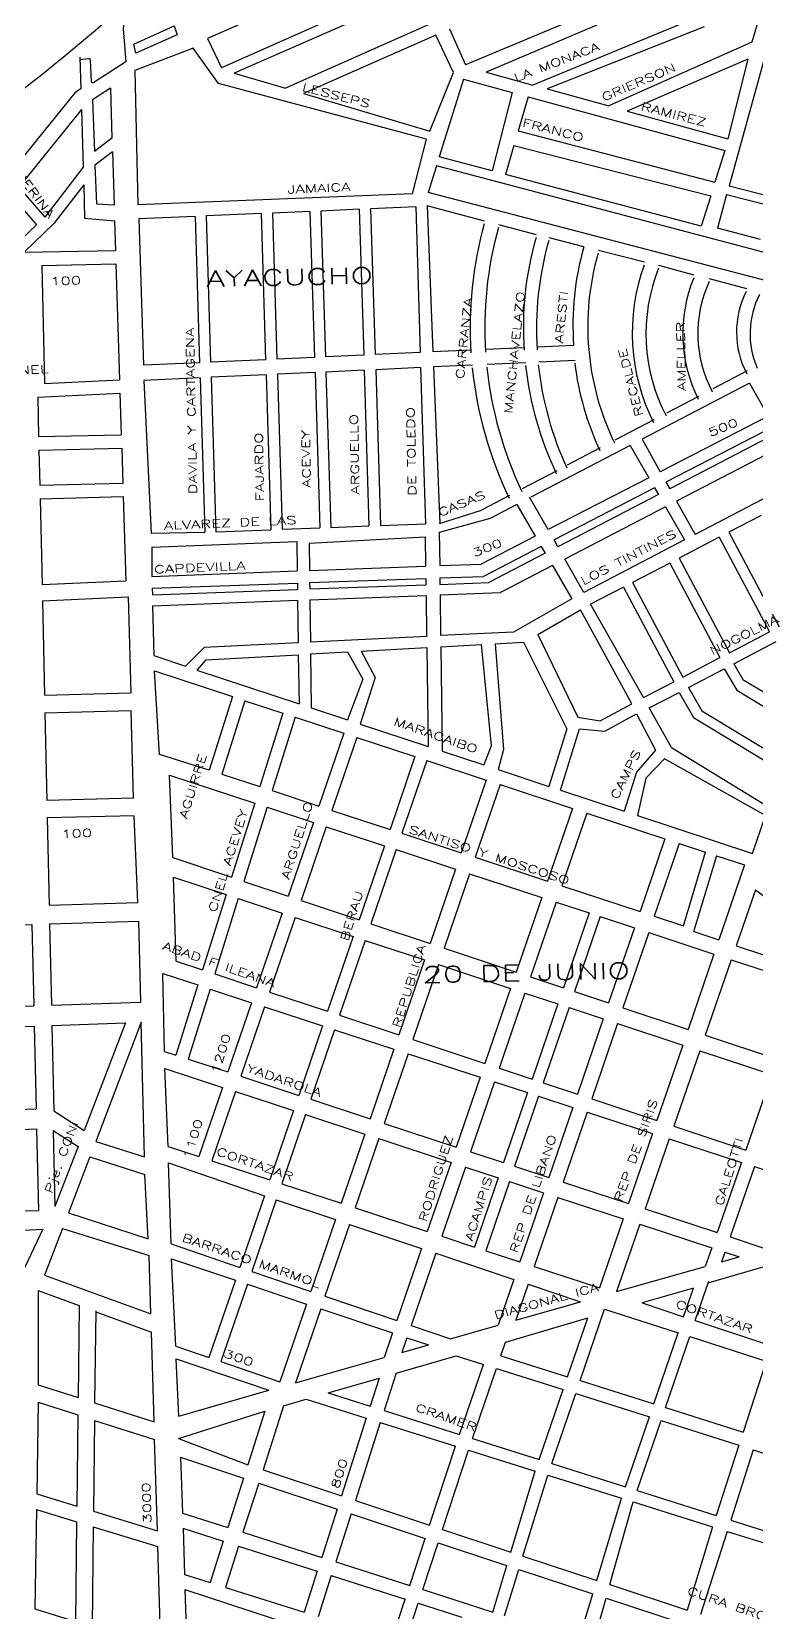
# Model space of a CAD drawing. Header units: millimetres. Extents: x 4375152 to 4409667, y 6523746 to 6549185.
# Drawn here: x 4387989 to 4388895, y 6527163 to 6529138 of the extents above; entities that cross this region are included whole.
import ezdxf

# ---------------------------------------------------------------- set-up
doc = ezdxf.new("R2010")
doc.units = ezdxf.units.MM
for name, color, linetype in [('FERROCARRIL', 252, 'VÍAS'), ('LINEA CALLE', 252, 'Continuous'), ('NOMBRE BARRIO', 8, 'Continuous'), ('NOMBRE CALLE', 252, 'Continuous')]:
    doc.layers.add(name, color=color, linetype=linetype)
doc.styles.add('ROMANS', font='romans')
doc.styles.add('S1', font='ROMANS')
doc.linetypes.add('VÍAS', pattern='A,3.81,[130,ltypeshp.shx,S=6.35,R=0,X=0,Y=0],3.81', length=7.62)

msp = doc.modelspace()

# ---------------------------------------------------------------- linework, layer by layer
at = {"layer": 'FERROCARRIL', "ltscale": 0.3, "transparency": 33554687, "flags": 128}
msp.add_lwpolyline([(4388501.9, 6529591.6), (4388224.9, 6529282.2, -0.036265), (4387903.6, 6529008.5, -0.182925), (4387665.1, 6528941.9, 0.138344), (4387501.1, 6528915.8, 0.138344)], format="xyb", dxfattribs=at)
at = {"layer": 'LINEA CALLE', "transparency": 33554687}
for p, q in [((4388924.8, 6529243.7), (4388889.8, 6529124.9)), ((4388447.3, 6529234.3), (4388209.2, 6529129.4)), ((4388464.2, 6529198.1), (4388226.6, 6529092.8)), ((4388782.7, 6529201.5), (4388531.8, 6529096.4)), ((4388470, 6529185.7), (4388242.6, 6529086)), ((4388789.3, 6529186), (4388557.4, 6529087.2)), ((4388117, 6529122.3), (4388167.4, 6529145.1)), ((4388167.4, 6529145.1), (4388171.3, 6529133.8)), ((4388487.9, 6529147.6), (4388306.7, 6529067.1)), ((4388511.8, 6529141.4), (4388531.8, 6529096.4)), ((4388804.8, 6529148.8), (4388616, 6529071.1)), ((4388830.2, 6529143.7), (4388633.6, 6529066.3)), ((4388119.5, 6529111), (4388117, 6529122.3)), ((4388191.4, 6529117.2), (4388118.3, 6529089.5)), ((4388171.3, 6529133.8), (4388119.5, 6529111)), ((4388223, 6529073.1), (4388191.4, 6529117.2)), ((4388209.2, 6529129.4), (4388226.6, 6529092.8)), ((4388494.4, 6529133.7), (4388329.1, 6529060.4)), ((4388516.5, 6529086.7), (4388494.4, 6529133.7)), ((4388889.8, 6529124.9), (4388710.9, 6529045)), ((4388908.7, 6529117.3), (4388861.1, 6528945.1)), ((4388049.7, 6529106.1), (4388050.9, 6529066.6)), ((4388884.4, 6529103.4), (4388733.8, 6529038.7)), ((4388884.4, 6529103.4), (4388859.7, 6529004.1)), ((4388118.3, 6529089.5), (4388121.9, 6528921.3)), ((4388242.6, 6529086), (4388306.7, 6529067.1)), ((4388487.2, 6529013.7), (4388516.5, 6529086.7)), ((4388529.2, 6529078.6), (4388498.7, 6528981.3)), ((4388529.2, 6529078.6), (4388590, 6529062)), ((4388557.4, 6529087.2), (4388616, 6529071.1)), ((4388043.8, 6529062), (4387956, 6528953)), ((4388050.9, 6529066.6), (4388043.8, 6529062)), ((4388087.7, 6529067.4), (4388065.4, 6529052.8)), ((4388087.7, 6529067.4), (4388089.7, 6529004.9)), ((4388482.9, 6529003.7), (4388223, 6529073.1)), ((4388329.1, 6529060.4), (4388487.2, 6529013.7)), ((4388590, 6529062), (4388565, 6528963.8)), ((4388633.6, 6529066.3), (4388710.9, 6529045)), ((4388051.6, 6529040.7), (4387973.4, 6528943.6)), ((4388051.6, 6529040.7), (4388053.8, 6528968.5)), ((4388065.4, 6529052.8), (4388067.8, 6528988.3)), ((4388610.1, 6529056.5), (4388597.6, 6529013.8)), ((4388610.1, 6529056.5), (4388856, 6528989.2)), ((4388733.8, 6529038.7), (4388859.7, 6529004.1)), ((4388089.7, 6529004.9), (4388067.8, 6528988.3)), ((4388465.3, 6528935.1), (4388482.9, 6529003.7)), ((4388597.6, 6529013.8), (4388843.5, 6528949.7)), ((4388090.2, 6528987.7), (4388068.4, 6528971.2)), ((4388090.2, 6528987.7), (4388092.3, 6528921.6)), ((4388565, 6528963.8), (4388498.7, 6528981.3)), ((4388592.2, 6528995.5), (4388581.6, 6528959.4)), ((4388592.2, 6528995.5), (4388838.2, 6528932.9)), ((4388856, 6528989.2), (4388843.5, 6528949.7)), ((4388053.8, 6528968.5), (4388005.8, 6528906.2)), ((4388068.4, 6528971.2), (4388070.2, 6528922.9)), ((4388495.3, 6528970.1), (4388484.9, 6528936.9)), ((4389458.2, 6528716), (4388495.3, 6528970.1)), ((4388826.1, 6528895), (4388581.6, 6528959.4)), ((4387973.4, 6528943.6), (4388005.8, 6528906.2)), ((4388054.4, 6528946.3), (4388017.2, 6528898)), ((4388054.4, 6528946.3), (4388055.6, 6528904.9)), ((4388861.1, 6528945.1), (4388915, 6528931.3)), ((4387962.9, 6528934.3), (4387995.5, 6528896.6)), ((4388070.2, 6528922.9), (4388092.3, 6528921.6)), ((4388465.3, 6528935.1), (4388121.9, 6528921.3)), ((4388469.7, 6528918.9), (4388413.1, 6528916.3)), ((4388469.7, 6528918.9), (4388474.9, 6528737)), ((4388483.8, 6528920.1), (4388490.9, 6528737.7)), ((4388555.6, 6528901.2), (4388483.8, 6528920.1)), ((4389182.6, 6528755.1), (4388484.9, 6528936.9)), ((4388838.2, 6528932.9), (4388826.1, 6528895)), ((4388858.1, 6528934.2), (4388846.5, 6528892.5)), ((4388858.1, 6528934.2), (4388912, 6528920.5)), ((4388055.6, 6528904.9), (4388092.9, 6528901.7)), ((4388092.9, 6528901.7), (4388094.1, 6528864.6)), ((4388193.7, 6528907), (4388123.5, 6528904.2)), ((4388123.5, 6528904.2), (4388129.2, 6528721.2)), ((4388193.7, 6528907), (4388199.3, 6528724.2)), ((4388276.2, 6528910.6), (4388207.4, 6528907.6)), ((4388207.4, 6528907.6), (4388213, 6528724.8)), ((4388276.2, 6528910.6), (4388281.7, 6528728)), ((4388337.2, 6528913.3), (4388290.3, 6528911.2)), ((4388290.3, 6528911.2), (4388296, 6528728.7)), ((4388337.2, 6528913.3), (4388343, 6528730.9)), ((4388398.7, 6528915.9), (4388350.8, 6528913.7)), ((4388350.8, 6528913.7), (4388356.6, 6528731.5)), ((4388398.7, 6528915.9), (4388404.4, 6528733.7)), ((4388413.1, 6528916.3), (4388418.8, 6528734.4)), ((4387995.5, 6528896.6), (4387959.3, 6528861.9)), ((4388017.2, 6528898), (4387980, 6528862.3)), ((4388620.5, 6528884.2), (4388573.5, 6528896.7)), ((4388679.6, 6528868.9), (4388636.2, 6528880.2)), ((4388900.4, 6528878.3), (4388846.5, 6528892.5)), ((4387980, 6528862.3), (4388094.1, 6528864.6)), ((4388755.4, 6528849.7), (4388697.9, 6528864.4)), ((4388002.2, 6528845.9), (4388094.6, 6528847.8)), ((4388002.2, 6528845.9), (4388005.3, 6528698.4)), ((4388094.6, 6528847.8), (4388099.2, 6528702.8)), ((4388817.5, 6528833.6), (4388773.5, 6528845.5)), ((4388883.2, 6528816.6), (4388836.8, 6528828.9)), ((4388605.4, 6528743), (4388557.2, 6528740.8)), ((4388666.8, 6528745.8), (4388621.6, 6528743.7)), ((4388199.3, 6528724.2), (4388129.2, 6528721.2)), ((4388281.7, 6528728), (4388213, 6528724.8)), ((4388343, 6528730.9), (4388296, 6528728.7)), ((4388404.4, 6528733.7), (4388356.6, 6528731.5)), ((4388474.9, 6528737), (4388418.8, 6528734.4)), ((4388539, 6528739.9), (4388490.9, 6528737.7)), ((4388540.6, 6528721.1), (4388491.6, 6528718.9)), ((4388607.1, 6528724.2), (4388558.8, 6528722)), ((4388668.7, 6528727), (4388623.2, 6528724.9)), ((4388005.3, 6528698.4), (4388099.2, 6528702.8)), ((4388199.9, 6528705.4), (4388129.6, 6528701.8)), ((4388129.6, 6528701.8), (4388138.9, 6528511.4)), ((4388199.9, 6528705.4), (4388206, 6528512.6)), ((4388282.3, 6528709.2), (4388213.6, 6528706)), ((4388213.6, 6528706), (4388219.6, 6528513.1)), ((4388282.3, 6528709.2), (4388288.3, 6528515.6)), ((4388343.6, 6528712), (4388296.6, 6528709.8)), ((4388296.6, 6528709.8), (4388302.6, 6528516.1)), ((4388343.6, 6528712), (4388349.7, 6528517.9)), ((4388405, 6528714.9), (4388357.2, 6528712.6)), ((4388357.2, 6528712.6), (4388363.3, 6528518.4)), ((4388405, 6528714.9), (4388411, 6528520.2)), ((4388475.5, 6528718.1), (4388419.4, 6528715.5)), ((4388419.4, 6528715.5), (4388425.5, 6528520.7)), ((4388475.5, 6528718.1), (4388481.6, 6528522.8)), ((4388491.6, 6528718.9), (4388499.4, 6528523.4)), ((4388883.6, 6528713.9), (4388840.7, 6528691.4)), ((4387997, 6528681.1), (4388099.7, 6528686)), ((4388099.7, 6528686), (4388101.4, 6528634.3)), ((4388886.8, 6528698.6), (4388752.5, 6528628.7)), ((4388823, 6528682.1), (4388783, 6528661.1)), ((4388886.8, 6528698.6), (4388910.1, 6528657.3)), ((4387997, 6528681.1), (4387998.1, 6528631.9)), ((4388767.1, 6528652.8), (4388718.5, 6528627.3)), ((4388910.1, 6528657.3), (4388775.2, 6528587.9)), ((4388917.2, 6528644.7), (4388782.3, 6528575.1)), ((4387998.1, 6528631.9), (4388101.4, 6528634.3)), ((4388752.5, 6528628.7), (4388775.2, 6528587.9)), ((4388921.7, 6528636.7), (4388786.9, 6528566.8)), ((4387998.5, 6528615.1), (4388101.9, 6528617.5)), ((4387998.5, 6528615.1), (4387999.5, 6528571.1)), ((4388101.9, 6528617.5), (4388103.3, 6528573.7)), ((4388737.4, 6528620.9), (4388613.5, 6528556.4)), ((4388700.1, 6528617.7), (4388658.8, 6528596.1)), ((4388737.4, 6528620.9), (4388760.7, 6528580.5)), ((4388930.4, 6528621.4), (4388795.5, 6528551.3)), ((4388645.7, 6528589.2), (4388602.7, 6528566.6)), ((4387999.5, 6528571.1), (4388103.3, 6528573.7)), ((4388760.7, 6528580.5), (4388635, 6528515.8)), ((4388768, 6528567.7), (4388642.3, 6528502.8)), ((4388768, 6528567.7), (4388772.8, 6528559.4)), ((4388782.3, 6528575.1), (4388786.9, 6528566.8)), ((4388953.7, 6528580), (4388818.6, 6528509.6)), ((4387999.8, 6528554.3), (4388103.8, 6528556.9)), ((4387999.8, 6528554.3), (4388002.3, 6528446.9)), ((4388103.8, 6528556.9), (4388107.1, 6528451.7)), ((4388586.7, 6528558.3), (4388551.8, 6528540)), ((4388595.7, 6528547), (4388562.4, 6528529.7)), ((4388595.7, 6528547), (4388618.8, 6528507.5)), ((4388635, 6528515.8), (4388611.8, 6528556.4)), ((4388772.8, 6528559.4), (4388647.2, 6528494.3)), ((4388781.6, 6528544.1), (4388656, 6528478.8)), ((4388781.6, 6528544.1), (4388805.4, 6528502.8)), ((4388795.5, 6528551.3), (4388818.6, 6528509.6)), ((4388562.4, 6528529.7), (4388498.8, 6528512.1)), ((4388499.3, 6528523.4), (4388551.8, 6528540)), ((4388901.4, 6528533.5), (4388861, 6528512.5)), ((4388138.9, 6528511.4), (4388206, 6528512.6)), ((4388219.6, 6528513.1), (4388288.3, 6528515.6)), ((4388302.6, 6528516.1), (4388349.7, 6528517.9)), ((4388336.2, 6528498.9), (4388481.3, 6528506.6)), ((4388363.3, 6528518.4), (4388411, 6528520.2)), ((4388425.5, 6528520.7), (4388481.6, 6528522.8)), ((4388481.3, 6528506.6), (4388481.8, 6528470.1)), ((4388498.8, 6528512.1), (4388499.4, 6528470.8)), ((4388618.8, 6528507.5), (4388551.2, 6528472.7)), ((4388848.7, 6528506.1), (4388798.7, 6528480)), ((4388848.7, 6528506.1), (4388911.6, 6528387.9)), ((4388861, 6528512.5), (4388923.9, 6528394.3)), ((4388139.7, 6528493.9), (4388320.8, 6528500.7)), ((4388139.7, 6528493.9), (4388139.7, 6528457.1)), ((4388288.8, 6528499.5), (4388288.8, 6528499.2)), ((4388303.1, 6528500), (4388303.2, 6528499.7)), ((4388320.8, 6528500.7), (4388321.3, 6528464.1)), ((4388336.2, 6528498.9), (4388336.6, 6528464.7)), ((4388626.3, 6528494.6), (4388554.1, 6528457.3)), ((4388631.3, 6528486.1), (4388560.9, 6528449.6)), ((4388626.3, 6528494.6), (4388631.3, 6528486.1)), ((4388647.2, 6528494.3), (4388642.3, 6528502.8)), ((4388805.4, 6528502.8), (4388679.6, 6528437.3)), ((4388139.7, 6528457.1), (4388321.3, 6528464.1)), ((4388336.6, 6528464.7), (4388481.8, 6528470.1)), ((4388499.4, 6528470.8), (4388551.2, 6528472.7)), ((4388640.3, 6528470.7), (4388575.4, 6528436.9)), ((4388640.3, 6528470.7), (4388664.7, 6528429)), ((4388679.6, 6528437.3), (4388656, 6528478.8)), ((4388786.9, 6528473.9), (4388740.4, 6528449.7)), ((4388786.9, 6528473.9), (4388849.8, 6528355.7)), ((4388798.7, 6528480), (4388861.7, 6528361.9)), ((4388002.3, 6528446.9), (4388107.1, 6528451.7)), ((4388140.1, 6528442.7), (4388321.5, 6528448.9)), ((4388321.5, 6528448.9), (4388321.6, 6528440.9)), ((4388336.8, 6528449.5), (4388482, 6528454.7)), ((4388336.8, 6528449.5), (4388336.9, 6528441.5)), ((4388336.9, 6528441.5), (4388482.1, 6528446.7)), ((4388482, 6528454.7), (4388482.1, 6528446.7)), ((4388499.6, 6528455.3), (4388554.1, 6528457.3)), ((4388499.6, 6528455.3), (4388499.7, 6528447.3)), ((4388499.7, 6528447.3), (4388560.9, 6528449.6)), ((4388740.4, 6528449.7), (4388803.4, 6528331.5)), ((4388002.7, 6528426.7), (4388109.9, 6528431.6)), ((4388002.7, 6528426.7), (4388005.3, 6528308.8)), ((4388109.9, 6528431.6), (4388113.4, 6528311.6)), ((4388140.1, 6528442.7), (4388140.5, 6528434.2)), ((4388140.5, 6528434.2), (4388321.6, 6528440.9)), ((4388140.5, 6528420.6), (4388321.8, 6528427.6)), ((4388321.8, 6528427.6), (4388322.5, 6528374.3)), ((4388337.1, 6528428.1), (4388482.3, 6528433.5)), ((4388337.1, 6528428.1), (4388337.8, 6528375)), ((4388482.3, 6528433.5), (4388483, 6528382.3)), ((4388499.9, 6528434.1), (4388575.4, 6528436.9)), ((4388499.9, 6528434.1), (4388500.6, 6528383.2)), ((4388664.7, 6528429), (4388591.8, 6528387.7)), ((4388729.1, 6528443.8), (4388688.1, 6528422.5)), ((4388729.1, 6528443.8), (4388792.1, 6528325.6)), ((4388140.5, 6528420.6), (4388142, 6528358.2)), ((4388622.2, 6528384.8), (4388675.4, 6528415.5)), ((4388739.7, 6528297.9), (4388675.4, 6528415.5)), ((4388754, 6528305.8), (4388688.1, 6528422.5)), ((4388591.8, 6528387.7), (4388500.6, 6528383.2)), ((4388861.7, 6528361.9), (4388911.6, 6528387.9)), ((4388205.1, 6528368.4), (4388181.5, 6528344.9)), ((4388322.5, 6528374.3), (4388205.1, 6528368.4)), ((4388483, 6528382.3), (4388337.8, 6528375)), ((4388401.4, 6528363.8), (4388483.2, 6528368.3)), ((4388483.2, 6528368.3), (4388484.8, 6528244.7)), ((4388500.8, 6528369.3), (4388551.1, 6528372.1)), ((4388500.8, 6528369.3), (4388502.5, 6528238.9)), ((4388551.1, 6528372.1), (4388563.7, 6528245.7)), ((4388568.6, 6528373.1), (4388604.3, 6528375.1)), ((4388568.6, 6528373.1), (4388579.2, 6528240.9)), ((4388604.3, 6528375.1), (4388658.5, 6528266.9)), ((4388622.2, 6528384.8), (4388672.1, 6528281.4)), ((4388867, 6528348.1), (4388920.1, 6528375.8)), ((4388142, 6528358.2), (4388181.5, 6528344.9)), ((4388207.1, 6528353), (4388195.7, 6528340.2)), ((4388207.1, 6528353), (4388322.7, 6528359.4)), ((4388322.7, 6528359.4), (4388323.6, 6528298)), ((4388338, 6528360.3), (4388384.1, 6528362.8)), ((4388338, 6528360.3), (4388338.9, 6528292.9)), ((4388384.1, 6528362.8), (4388403.2, 6528328.8)), ((4388401.4, 6528363.8), (4388418.7, 6528330.7)), ((4388803.4, 6528331.5), (4388849.8, 6528355.7)), ((4388867, 6528348.1), (4388878.3, 6528328.6)), ((4388149, 6528234.8), (4388142.8, 6528339.2)), ((4388142.8, 6528339.2), (4388240.2, 6528307)), ((4388195.7, 6528340.2), (4388323.6, 6528298)), ((4388403.2, 6528328.8), (4388384.1, 6528278)), ((4388418.7, 6528330.7), (4388400.1, 6528272.7)), ((4388810.4, 6528318.5), (4388855.2, 6528341.9)), ((4388855.2, 6528341.9), (4388870.7, 6528315.1)), ((4388878.3, 6528328.6), (4388950.3, 6528285.2)), ((4388005.3, 6528308.8), (4388113.4, 6528311.6)), ((4388240.2, 6528307), (4388211.4, 6528215.3)), ((4388754, 6528305.8), (4388792.1, 6528325.6)), ((4388761.4, 6528292.8), (4388798.6, 6528312.3)), ((4388798.6, 6528312.3), (4388816.8, 6528280.8)), ((4388810.4, 6528318.5), (4388827.3, 6528289.1)), ((4388870.7, 6528315.1), (4388945.1, 6528270.2)), ((4388005.8, 6528286.8), (4388113.6, 6528289.8)), ((4388005.8, 6528286.8), (4388008.3, 6528177.4)), ((4388116.7, 6528180.1), (4388113.6, 6528289.8)), ((4388256, 6528301.8), (4388227.2, 6528210.1)), ((4388256, 6528301.8), (4388303.4, 6528286.2)), ((4388338.9, 6528292.9), (4388384.1, 6528278)), ((4388700, 6528276.7), (4388739.7, 6528297.9)), ((4388789.3, 6528243.4), (4388761.4, 6528292.8)), ((4388827.3, 6528289.1), (4388932.6, 6528225.6)), ((4388303.4, 6528286.2), (4388274.7, 6528194.5)), ((4388318.9, 6528281.4), (4388290.1, 6528189.5)), ((4388318.8, 6528281.2), (4388379.6, 6528261.2)), ((4388400.1, 6528272.7), (4388484.8, 6528244.7)), ((4388658.5, 6528266.9), (4388635.8, 6528194.9)), ((4388650.6, 6528190), (4388674, 6528266.8)), ((4388672.1, 6528281.4), (4388700, 6528276.7)), ((4388674, 6528266.8), (4388705.9, 6528263.9)), ((4388705.9, 6528263.9), (4388745.5, 6528285.5)), ((4388745.5, 6528285.5), (4388769.2, 6528240.1)), ((4388816.8, 6528280.8), (4388926.1, 6528214.9)), ((4388379.6, 6528261.2), (4388348.5, 6528170.3)), ((4388395.9, 6528255.9), (4388364.7, 6528164.9)), ((4388395.9, 6528255.9), (4388468.5, 6528232)), ((4388211.4, 6528215.3), (4388149, 6528234.8)), ((4388468.5, 6528232), (4388437.3, 6528141.1)), ((4388483.4, 6528227.1), (4388452.2, 6528136.2)), ((4388483.4, 6528227.1), (4388557.4, 6528202.8)), ((4388502.5, 6528238.9), (4388554.4, 6528221.7)), ((4388563.7, 6528245.7), (4388554.4, 6528221.7)), ((4388579.2, 6528240.9), (4388572.4, 6528215.8)), ((4388769.2, 6528240.1), (4388745.5, 6528212.6)), ((4388780.4, 6528229.1), (4388757.2, 6528205)), ((4388906.8, 6528158.6), (4388780.4, 6528229.1)), ((4388789.3, 6528243.4), (4388910.5, 6528169.2)), ((4388161.8, 6528208.9), (4388268.2, 6528173.9)), ((4388165.7, 6528106.1), (4388161.8, 6528208.9)), ((4388227.2, 6528210.1), (4388274.7, 6528194.5)), ((4388572.4, 6528215.8), (4388635.8, 6528194.9)), ((4388745.5, 6528212.6), (4388730, 6528163.8)), ((4388290.1, 6528189.5), (4388348.5, 6528170.3)), ((4388557.4, 6528202.8), (4388526.2, 6528111.9)), ((4388574.8, 6528197.1), (4388543.7, 6528106.2)), ((4388574.8, 6528197.1), (4388665.3, 6528167.4)), ((4388650.6, 6528190), (4388730, 6528163.8)), ((4388757.2, 6528205), (4388746.5, 6528158.3)), ((4388116.7, 6528180.1), (4388008.3, 6528177.4)), ((4388268.2, 6528173.9), (4388239.2, 6528081.4)), ((4388283.6, 6528168.9), (4388254.5, 6528076.2)), ((4388283.6, 6528168.9), (4388341.5, 6528149.9)), ((4388117.3, 6528158.1), (4388008.8, 6528155.4)), ((4388008.8, 6528155.4), (4388011.2, 6528046.5)), ((4388122.2, 6528049.7), (4388117.3, 6528158.1)), ((4388341.5, 6528149.9), (4388309.9, 6528057.8)), ((4388364.7, 6528164.9), (4388437.3, 6528141.1)), ((4388665.3, 6528167.4), (4388634.1, 6528076.5)), ((4388683.2, 6528161.5), (4388652, 6528070.6)), ((4388683.2, 6528161.5), (4388781, 6528129.4)), ((4388746.5, 6528158.3), (4388890.4, 6528110.8)), ((4388890.4, 6528110.8), (4388906.8, 6528158.6)), ((4388357.7, 6528144.5), (4388326.1, 6528052.4)), ((4388357.7, 6528144.5), (4388430.3, 6528120.7)), ((4388452.2, 6528136.2), (4388526.2, 6528111.9)), ((4388781, 6528129.4), (4388749.8, 6528038.5)), ((4388430.3, 6528120.7), (4388398.6, 6528028.3)), ((4388445.2, 6528115.8), (4388413.5, 6528023.3)), ((4388445.2, 6528115.8), (4388519.2, 6528091.5)), ((4388798.9, 6528123.5), (4388767.7, 6528032.6)), ((4388798.9, 6528123.5), (4388831.8, 6528112.8)), ((4388804.3, 6528020.6), (4388831.8, 6528112.8)), ((4388817.2, 6528013.5), (4388845.7, 6528108.6)), ((4388165.7, 6528106.1), (4388239.2, 6528081.4)), ((4388519.2, 6528091.5), (4388487.4, 6527998.6)), ((4388543.7, 6528106.2), (4388634.1, 6528076.5)), ((4388845.6, 6528108.2), (4388880.4, 6528096.8)), ((4388880.4, 6528096.8), (4388848.3, 6528003)), ((4388170, 6527976.5), (4388166.5, 6528081.3)), ((4388166.5, 6528081.3), (4388232.4, 6528059.6)), ((4388254.5, 6528076.2), (4388309.9, 6528057.8)), ((4388536.7, 6528085.7), (4388504.9, 6527992.8)), ((4388536.7, 6528085.7), (4388627.1, 6528056.1)), ((4388652, 6528070.6), (4388749.8, 6528038.5)), ((4388011.2, 6528046.5), (4388122.2, 6528049.7)), ((4388232.4, 6528059.6), (4388202.9, 6527965.6)), ((4388247.7, 6528054.6), (4388218.2, 6527960.6)), ((4388247.7, 6528054.6), (4388302.6, 6528036.6)), ((4388326.1, 6528052.4), (4388398.6, 6528028.3)), ((4388627.1, 6528056.1), (4388595.1, 6527962.8)), ((4388645, 6528050.2), (4388613, 6527956.8)), ((4388645, 6528050.2), (4388686.1, 6528036.7)), ((4388894.1, 6528065.7), (4388869.9, 6527995.7)), ((4388894.1, 6528065.7), (4388939.8, 6528032)), ((4388302.6, 6528036.6), (4388270.6, 6527943.2)), ((4388318.8, 6528031.2), (4388286.8, 6527937.9)), ((4388318.8, 6528031.2), (4388391.4, 6528007.3)), ((4388686.1, 6528036.7), (4388654, 6527943.1)), ((4388700.1, 6528032.1), (4388668, 6527938.5)), ((4388700.1, 6528032.1), (4388742.8, 6528018.1)), ((4388767.7, 6528032.6), (4388804.3, 6528020.6)), ((4387901.9, 6528019.7), (4387989.7, 6528022.3)), ((4387989.7, 6528022.3), (4387992, 6527920.5)), ((4388011.7, 6528022.9), (4388123.4, 6528026.3)), ((4388011.7, 6528022.9), (4388014, 6527921.3)), ((4388125.8, 6527925.4), (4388123.4, 6528026.3)), ((4388413.5, 6528023.3), (4388487.4, 6527998.6)), ((4388742.8, 6528018.1), (4388710.6, 6527924.3)), ((4388760.7, 6528012.2), (4388728.5, 6527918.3)), ((4388760.7, 6528012.2), (4388842.2, 6527985.4)), ((4388817.2, 6528013.5), (4388848.3, 6528003)), ((4388391.4, 6528007.3), (4388359.3, 6527913.8)), ((4388406.3, 6528002.4), (4388374.2, 6527908.8)), ((4388406.3, 6528002.4), (4388480.3, 6527978)), ((4388504.9, 6527992.8), (4388595.1, 6527962.8)), ((4388869.9, 6527995.7), (4388904.3, 6527984.2)), ((4388170, 6527976.5), (4388202.9, 6527965.6)), ((4388480.3, 6527978), (4388448.2, 6527884.3)), ((4388497.9, 6527972.2), (4388465.8, 6527878.5)), ((4388497.9, 6527972.2), (4388588.1, 6527942.4)), ((4388842.2, 6527985.4), (4388809.9, 6527891.2)), ((4388863.9, 6527978.3), (4388831.3, 6527884.1)), ((4388863.9, 6527978.3), (4388954.4, 6527948.6)), ((4388155.6, 6527863.7), (4388153.3, 6527961)), ((4388153.3, 6527961), (4388196.9, 6527946.7)), ((4388218.2, 6527960.6), (4388270.6, 6527943.2)), ((4388613, 6527956.8), (4388654, 6527943.1)), ((4388196.9, 6527946.7), (4388169.5, 6527859.2)), ((4388212.3, 6527941.6), (4388184.8, 6527854.1)), ((4388212.3, 6527941.6), (4388264.2, 6527924.6)), ((4388286.8, 6527937.9), (4388359.3, 6527913.8)), ((4388588.1, 6527942.4), (4388555.9, 6527848.5)), ((4388606, 6527936.5), (4388573.8, 6527842.6)), ((4388606, 6527936.5), (4388647.1, 6527923)), ((4388668, 6527938.5), (4388710.6, 6527924.3)), ((4387904.4, 6527917.3), (4387992, 6527920.5)), ((4388014, 6527921.3), (4388125.8, 6527925.4)), ((4388264.2, 6527924.6), (4388234.5, 6527838)), ((4388280.4, 6527919.3), (4388250.7, 6527832.6)), ((4388280.4, 6527919.3), (4388353.1, 6527895.6)), ((4388647.1, 6527923), (4388614.8, 6527829)), ((4388661.1, 6527918.4), (4388628.8, 6527824.4)), ((4388661.1, 6527918.4), (4388703.8, 6527904.3)), ((4388728.5, 6527918.3), (4388809.9, 6527891.2)), ((4387905, 6527892.1), (4387992.5, 6527895.3)), ((4387992.5, 6527895.3), (4387994.9, 6527792.1)), ((4388014.6, 6527896.1), (4388106.7, 6527899.5)), ((4388014.6, 6527896.1), (4388017, 6527789.3)), ((4388106.7, 6527899.5), (4388055, 6527764.9)), ((4388126.3, 6527900.2), (4388069.5, 6527751.3)), ((4388130.3, 6527731.9), (4388126.3, 6527900.2)), ((4388353.1, 6527895.6), (4388323.3, 6527808.8)), ((4388374.2, 6527908.8), (4388448.2, 6527884.3)), ((4388703.8, 6527904.3), (4388671.5, 6527810.2)), ((4388721.7, 6527898.4), (4388689.4, 6527804.3)), ((4388721.7, 6527898.4), (4388803.2, 6527871.6)), ((4388368, 6527890.7), (4388338.2, 6527803.9)), ((4388368, 6527890.7), (4388442.2, 6527866.6)), ((4388465.8, 6527878.5), (4388555.9, 6527848.5)), ((4388803.2, 6527871.6), (4388770.8, 6527777.2)), ((4388831.3, 6527884.1), (4388921.5, 6527854)), ((4388155.6, 6527863.7), (4388169.5, 6527859.2)), ((4388184.8, 6527854.1), (4388234.5, 6527838)), ((4388442.2, 6527866.6), (4388412.4, 6527779.6)), ((4388459.8, 6527860.8), (4388430, 6527773.8)), ((4388459.8, 6527860.8), (4388550.1, 6527831.4)), ((4388824.5, 6527864.5), (4388791.9, 6527770.2)), ((4388824.5, 6527864.5), (4388914.8, 6527834.8)), ((4388159.9, 6527745), (4388156, 6527842.3)), ((4388156, 6527842.3), (4388227.9, 6527818.8)), ((4388250.7, 6527832.6), (4388323.3, 6527808.8)), ((4388573.8, 6527842.6), (4388614.8, 6527829)), ((4388914.8, 6527834.8), (4388881.9, 6527740.4)), ((4388227.9, 6527818.8), (4388198.3, 6527732.4)), ((4388244.1, 6527813.5), (4388214.4, 6527726.8)), ((4388244.1, 6527813.5), (4388316.7, 6527789.7)), ((4388550.1, 6527831.4), (4388520.2, 6527744.2)), ((4388568, 6527825.6), (4388538.1, 6527738.4)), ((4388568, 6527825.6), (4388609.1, 6527812.2)), ((4388628.8, 6527824.4), (4388671.5, 6527810.2)), ((4388338.2, 6527803.9), (4388412.4, 6527779.6)), ((4388609.1, 6527812.2), (4388579.1, 6527724.9)), ((4388623.1, 6527807.6), (4388593.1, 6527720.3)), ((4388623.1, 6527807.6), (4388665.8, 6527793.7)), ((4388665.8, 6527793.7), (4388635.9, 6527706.3)), ((4388689.4, 6527804.3), (4388770.8, 6527777.2)), ((4387907.6, 6527789), (4387994.9, 6527792.1)), ((4388017, 6527789.3), (4388055, 6527764.9)), ((4388316.7, 6527789.7), (4388287.1, 6527703.2)), ((4388331.7, 6527784.8), (4388302, 6527698.3)), ((4388331.7, 6527784.8), (4388405.8, 6527760.4)), ((4388430, 6527773.8), (4388520.2, 6527744.2)), ((4388683.7, 6527787.8), (4388653.8, 6527700.4)), ((4388683.7, 6527787.8), (4388765.3, 6527761.2)), ((4387908.2, 6527763.7), (4387995.4, 6527766.8)), ((4387995.4, 6527766.8), (4387997.7, 6527665)), ((4388016.4, 6527764.9), (4388018.5, 6527669.9)), ((4388016.4, 6527764.9), (4388047.3, 6527745)), ((4388405.8, 6527760.4), (4388376.2, 6527674)), ((4388423.4, 6527754.7), (4388393.8, 6527668.2)), ((4388423.4, 6527754.7), (4388513.6, 6527725.1)), ((4388765.3, 6527761.2), (4388735.3, 6527673.7)), ((4388786.4, 6527754.4), (4388756.1, 6527666.8)), ((4388786.4, 6527754.4), (4388876.6, 6527725)), ((4388791.9, 6527770.2), (4388881.9, 6527740.4)), ((4388047.3, 6527745), (4388018.5, 6527669.9)), ((4388069.5, 6527751.3), (4388130.3, 6527731.9)), ((4388159.9, 6527745), (4388198.3, 6527732.4)), ((4388538.1, 6527738.4), (4388579.1, 6527724.9)), ((4388062, 6527731.8), (4388035.3, 6527662)), ((4388062, 6527731.8), (4388130.8, 6527709.9)), ((4388160.3, 6527724.4), (4388280.3, 6527683.4)), ((4388163.8, 6527623.2), (4388160.3, 6527724.4)), ((4388214.5, 6527727), (4388287.1, 6527703.2)), ((4388513.6, 6527725.1), (4388483.9, 6527638.6)), ((4388531.5, 6527719.2), (4388501.9, 6527632.8)), ((4388531.5, 6527719.2), (4388572.6, 6527705.7)), ((4388593.1, 6527720.3), (4388635.9, 6527706.3)), ((4388876.6, 6527725), (4388846.1, 6527637.3)), ((4388892.9, 6527719.7), (4388862.4, 6527632)), ((4388892.9, 6527719.7), (4388985, 6527689.6)), ((4388135.1, 6527629.4), (4388130.8, 6527709.9)), ((4388302, 6527698.3), (4388376.2, 6527674)), ((4388572.6, 6527705.7), (4388542.9, 6527619.3)), ((4388586.6, 6527701.2), (4388556.9, 6527614.7)), ((4388586.6, 6527701.2), (4388629.3, 6527687.1)), ((4388653.8, 6527700.4), (4388735.3, 6527673.7)), ((4388280.3, 6527683.4), (4388249.6, 6527593.8)), ((4388295.2, 6527678.4), (4388264.4, 6527588.8)), ((4388295.2, 6527678.4), (4388369.2, 6527653.6)), ((4388629.3, 6527687.1), (4388599.6, 6527600.7)), ((4388647.2, 6527681.3), (4388617.6, 6527594.8)), ((4388647.2, 6527681.3), (4388728.7, 6527654.5)), ((4387910.7, 6527662.6), (4387997.7, 6527665)), ((4388035.3, 6527662), (4388135.1, 6527629.4)), ((4388042.3, 6527659.3), (4388043.3, 6527659.3)), ((4388393.8, 6527668.2), (4388483.9, 6527638.6)), ((4388728.7, 6527654.5), (4388699.1, 6527568.1)), ((4388756.1, 6527666.8), (4388846.1, 6527637.3)), ((4387911.3, 6527637.3), (4388003.3, 6527641.4)), ((4388003.3, 6527641.4), (4387977.5, 6527586.9)), ((4388027.9, 6527642.5), (4388005.5, 6527584)), ((4388027.9, 6527642.5), (4388136.2, 6527608.8)), ((4388369.2, 6527653.6), (4388338.4, 6527563.8)), ((4388386.8, 6527647.6), (4388356, 6527557.8)), ((4388386.8, 6527647.6), (4388476.7, 6527617.5)), ((4388749.5, 6527647.7), (4388720.4, 6527563.5)), ((4388749.5, 6527647.7), (4388839.4, 6527618.2)), ((4388163.8, 6527623.2), (4388249.6, 6527593.8)), ((4388476.7, 6527617.5), (4388445.8, 6527527.4)), ((4388501.9, 6527632.8), (4388542.9, 6527619.3)), ((4388556.9, 6527614.7), (4388599.6, 6527600.7)), ((4388839.4, 6527618.2), (4388831.3, 6527594.9)), ((4388862.4, 6527632), (4388908.5, 6527616.8)), ((4388138.4, 6527535.6), (4388136.2, 6527608.8)), ((4388169.6, 6527495.6), (4388164.1, 6527604.6)), ((4388164.1, 6527604.6), (4388244.1, 6527577.8)), ((4388494.6, 6527611.5), (4388463.7, 6527521.4)), ((4388494.6, 6527611.5), (4388592.1, 6527578.7)), ((4388720.4, 6527563.5), (4388831.3, 6527594.9)), ((4388835, 6527574.6), (4388913.9, 6527597.4)), ((4388855.8, 6527612.9), (4388851.5, 6527600.7)), ((4388851.5, 6527600.7), (4388873.7, 6527607)), ((4388855.8, 6527612.9), (4388873.7, 6527607)), ((4388005.5, 6527584), (4388138.4, 6527535.6)), ((4388244.1, 6527577.8), (4388210.9, 6527481.2)), ((4388264.4, 6527588.8), (4388338.4, 6527563.8)), ((4388592.1, 6527578.7), (4388572.5, 6527521.5)), ((4388617.6, 6527594.8), (4388699.1, 6527568.1)), ((4388818.9, 6527527.4), (4388835.7, 6527576.5)), ((4387997.3, 6527564.8), (4388048.6, 6527546.1)), ((4387997.3, 6527564.8), (4387997.6, 6527447.2)), ((4388259, 6527572.8), (4388225.8, 6527476.1)), ((4388259, 6527572.8), (4388333, 6527548)), ((4388356, 6527557.8), (4388445.8, 6527527.4)), ((4388610, 6527572.8), (4388594.6, 6527527.8)), ((4388610, 6527572.8), (4388675.6, 6527550.8)), ((4388816.5, 6527568), (4388752.4, 6527549.5)), ((4388804.3, 6527532.2), (4388816.5, 6527568)), ((4388048.6, 6527546.1), (4388047.3, 6527431.3)), ((4388069.4, 6527539.5), (4388068.1, 6527424.6)), ((4388069.4, 6527538.5), (4388139.1, 6527513.1)), ((4388333, 6527548), (4388299.7, 6527450.8)), ((4388350.7, 6527542.1), (4388319, 6527449.6)), ((4388350.7, 6527542.1), (4388440.5, 6527511.9)), ((4388594.6, 6527527.8), (4388675.6, 6527550.8)), ((4388675, 6527452.3), (4388705.6, 6527541.7)), ((4388705.6, 6527541.7), (4388797.4, 6527512.1)), ((4388752.4, 6527549.5), (4388804.3, 6527532.2)), ((4388463.7, 6527521.4), (4388513.1, 6527504.7)), ((4388513.1, 6527504.7), (4388572.5, 6527521.5)), ((4388581.6, 6527500.4), (4388684.5, 6527531)), ((4388659.2, 6527457.2), (4388684.5, 6527531)), ((4388818.9, 6527527.4), (4388914, 6527495.7)), ((4388142.5, 6527400.7), (4388139.1, 6527513.1)), ((4388440.5, 6527511.9), (4388429.9, 6527481.1)), ((4388458.4, 6527506), (4388452, 6527487.3)), ((4388452, 6527487.3), (4388485.5, 6527496.9)), ((4388458.4, 6527506), (4388485.5, 6527496.9)), ((4388575.8, 6527483.5), (4388581.6, 6527500.4)), ((4388767, 6527423.3), (4388797.4, 6527512.1)), ((4388781.7, 6527418.6), (4388812.1, 6527507.4)), ((4388812.1, 6527507.4), (4388907.7, 6527476.6)), ((4388169.6, 6527495.6), (4388210.9, 6527481.2)), ((4388173.5, 6527407.9), (4388170, 6527479.7)), ((4388170, 6527479.7), (4388286, 6527440.3)), ((4388319, 6527449.6), (4388429.9, 6527481.1)), ((4388444.9, 6527461.7), (4388520.1, 6527483.4)), ((4388520.1, 6527483.4), (4388554.3, 6527472.6)), ((4388575.8, 6527483.5), (4388659.2, 6527457.2)), ((4388907.7, 6527476.6), (4388878.8, 6527388)), ((4388225.8, 6527476.1), (4388299.7, 6527450.8)), ((4388444.9, 6527461.7), (4388430, 6527415)), ((4388524.3, 6527385.2), (4388554.3, 6527472.6)), ((4388540.4, 6527380.1), (4388570.3, 6527467.5)), ((4388570.3, 6527467.5), (4388653.7, 6527441.1)), ((4387997.6, 6527447.2), (4388047.3, 6527431.3)), ((4388173.5, 6527407.9), (4388286, 6527440.3)), ((4388360, 6527437.1), (4388423.6, 6527455.5)), ((4388360, 6527437.1), (4388412.4, 6527420.5)), ((4388423.6, 6527455.5), (4388412.4, 6527420.5)), ((4388623.8, 6527353.7), (4388653.7, 6527441.1)), ((4388675, 6527452.3), (4388767, 6527423.3)), ((4387997.6, 6527425.3), (4387995.7, 6527310.8)), ((4387997.6, 6527425.3), (4388047, 6527409.4)), ((4388068.1, 6527424.6), (4388142.5, 6527400.7)), ((4388304.2, 6527420.9), (4388278.6, 6527341)), ((4388304.2, 6527420.9), (4388332.4, 6527429.1)), ((4388332.4, 6527429.1), (4388407.6, 6527405.5)), ((4388639.6, 6527348.8), (4388669.5, 6527436.1)), ((4388669.5, 6527436.1), (4388761.5, 6527407)), ((4388781.7, 6527418.6), (4388878.8, 6527388)), ((4388047, 6527409.4), (4388045.7, 6527295.4)), ((4388067.9, 6527402.7), (4388066.5, 6527289.1)), ((4388067.9, 6527402.7), (4388143.1, 6527378.6)), ((4388172.9, 6527380), (4388280.9, 6527414.2)), ((4388280.9, 6527414.2), (4388259.5, 6527347.3)), ((4388407.6, 6527405.5), (4388376.5, 6527308.5)), ((4388425.1, 6527399.9), (4388394, 6527302.7)), ((4388425.1, 6527399.9), (4388519.3, 6527370.4)), ((4388430, 6527415), (4388524.3, 6527385.2)), ((4388731.6, 6527319.7), (4388761.5, 6527407)), ((4388746.2, 6527315.1), (4388776.1, 6527402.4)), ((4388776.1, 6527402.4), (4388873.5, 6527371.5)), ((4388146.6, 6527264.5), (4388143.1, 6527378.6)), ((4388172.9, 6527380), (4388259.5, 6527347.3)), ((4388540.4, 6527380.1), (4388623.8, 6527353.7)), ((4388486.8, 6527271.8), (4388519.3, 6527370.4)), ((4388502.9, 6527266.5), (4388535.4, 6527365.4)), ((4388535.4, 6527365.4), (4388618.8, 6527339.2)), ((4388873.5, 6527371.5), (4388844.9, 6527283.9)), ((4388891.2, 6527365.9), (4388863.4, 6527278)), ((4388891.2, 6527365.9), (4388968.4, 6527341.5)), ((4388175.4, 6527356.7), (4388254.1, 6527330.6)), ((4388175.4, 6527356.7), (4388177.9, 6527286.9)), ((4388278.6, 6527341), (4388376.5, 6527308.5)), ((4388588.4, 6527238.2), (4388618.8, 6527339.2)), ((4388639.6, 6527348.8), (4388731.6, 6527319.7)), ((4388254.1, 6527330.6), (4388234.4, 6527268.9)), ((4388273.2, 6527324.2), (4388253.5, 6527262.8)), ((4388273.2, 6527324.2), (4388371.2, 6527291.7)), ((4388603.5, 6527233.2), (4388634.6, 6527334.3)), ((4388634.6, 6527334.3), (4388726.7, 6527305.4)), ((4387995.7, 6527310.8), (4388045.7, 6527295.4)), ((4388394, 6527302.7), (4388486.8, 6527271.8)), ((4388695.8, 6527202.8), (4388726.7, 6527305.4)), ((4388712.1, 6527197.4), (4388741.4, 6527300.8)), ((4388741.4, 6527300.8), (4388840.3, 6527269.8)), ((4388746.2, 6527315.1), (4388844.9, 6527283.9)), ((4387995.4, 6527291.5), (4387993.4, 6527167)), ((4387995.4, 6527291.5), (4388045.5, 6527276.1)), ((4388066.5, 6527289.1), (4388146.6, 6527264.5)), ((4388177.9, 6527286.9), (4388234.4, 6527268.9)), ((4388371.2, 6527291.7), (4388351.9, 6527231.5)), ((4388388.6, 6527285.9), (4388369.4, 6527225.9)), ((4388388.6, 6527285.9), (4388481.3, 6527255.2)), ((4388045.5, 6527276.1), (4388044.1, 6527151.4)), ((4388066.3, 6527269.8), (4388064.9, 6527145)), ((4388066.3, 6527269.8), (4388147.1, 6527245)), ((4388178.3, 6527267.8), (4388228.9, 6527251.7)), ((4388178.6, 6527267.7), (4388180.6, 6527209.9)), ((4388253.5, 6527262.8), (4388351.9, 6527231.5)), ((4388502.9, 6527266.5), (4388581, 6527240.6)), ((4388840.3, 6527269.8), (4388808.8, 6527165.6)), ((4388858.9, 6527264), (4388825.5, 6527160.1)), ((4388858.9, 6527264), (4388934.5, 6527240.3)), ((4388863.4, 6527278), (4388938.5, 6527254.3)), ((4388151, 6527118.5), (4388147.1, 6527245)), ((4388228.9, 6527251.7), (4388212.3, 6527199.9)), ((4388248, 6527245.6), (4388231.5, 6527193.9)), ((4388248, 6527245.6), (4388346.4, 6527214.3)), ((4388462, 6527196.5), (4388481.3, 6527255.2)), ((4388478.2, 6527191.3), (4388497.4, 6527249.8)), ((4388497.4, 6527249.8), (4388575.4, 6527223.9)), ((4388581, 6527240.6), (4388588.4, 6527238.2)), ((4388369.4, 6527225.9), (4388462, 6527196.5)), ((4388565.8, 6527163.2), (4388583.3, 6527221.3)), ((4388575.5, 6527223.9), (4388583.3, 6527221.3)), ((4388603.5, 6527233.2), (4388695.8, 6527202.8)), ((4388180.6, 6527209.9), (4388212.3, 6527199.9)), ((4388346.4, 6527214.3), (4388329.9, 6527162.9)), ((4388363.9, 6527208.7), (4388347.4, 6527157.3)), ((4388363.9, 6527208.7), (4388456.4, 6527179.3)), ((4388580.4, 6527158.4), (4388598.3, 6527216.4)), ((4388598.3, 6527216.4), (4388690.7, 6527186)), ((4388180.9, 6527191.4), (4388319, 6527146)), ((4388180.9, 6527191.4), (4388183.9, 6527097.3)), ((4388231.5, 6527193.9), (4388329.9, 6527162.9)), ((4388478.2, 6527191.3), (4388532.7, 6527173.9)), ((4388673.3, 6527128.1), (4388690.7, 6527186)), ((4388690.9, 6527122.4), (4388707.3, 6527180.5)), ((4388707.3, 6527180.5), (4388803.7, 6527148.7)), ((4388712.1, 6527197.4), (4388808.8, 6527165.6)), ((4387993.4, 6527167), (4388044.1, 6527151.4)), ((4388439.6, 6527128.3), (4388456.4, 6527179.3)), ((4388455.7, 6527123), (4388472.6, 6527174.1)), ((4388472.6, 6527174.1), (4388527.2, 6527156.7)), ((4388532.7, 6527173.9), (4388565.8, 6527163.2))]:
    msp.add_line(p, q, dxfattribs=at)
at = {"layer": 'LINEA CALLE', "linetype": 'ByBlock', "transparency": 33554687}
msp.add_lwpolyline([(4388003.5, 6529307.2), (4388081.8, 6529308.4, -0.412191), (4388083.9, 6529306.4), (4388086.5, 6529191.3), (4388108.3, 6529186.7), (4388103.9, 6529141.3), (4388107.1, 6529100.3), (4388067.1, 6529074.2, -0.583393), (4388064, 6529075.8), (4388063, 6529102.2, 0.436917), (4388060.8, 6529104.1), (4388049.2, 6529102.8)], format="xyb", dxfattribs=at)
at = {"layer": 'LINEA CALLE', "transparency": 33554687, "flags": 128}
for points in [[(4388555.1, 6528897.9, 0.084187), (4388538.5, 6528736.6, 0.168643)], [(4388573, 6528893.3, 0.085579), (4388556.8, 6528737.4, 0.168643)], [(4388620, 6528880.8, 0.089293), (4388605, 6528739.7, 0.168643)], [(4388635.7, 6528876.9, 0.084743), (4388621.1, 6528740.4, 0.168643)], [(4388697.4, 6528861, 0.185345), (4388718, 6528624)], [(4388754.9, 6528846.3, 0.206404), (4388766.7, 6528649.5)], [(4388773, 6528842.2, 0.218966), (4388782.5, 6528657.8)], [(4388817, 6528830.3, 0.215931), (4388822.5, 6528678.7)], [(4388836.3, 6528825.5, 0.234911), (4388840.2, 6528688)], [(4388882.7, 6528813.2, 0.244135), (4388883.2, 6528710.5)], [(4388899.2, 6528809.5, 0.225924), (4388896.4, 6528717.5, -1.598743)], [(4388606.7, 6528720.9, 0.083332), (4388645.2, 6528585.8, 0.168643)], [(4388622.7, 6528721.6, 0.081468), (4388658.4, 6528592.7, 0.168643)], [(4388668.2, 6528723.7, 0.078896), (4388699.7, 6528614.4)], [(4388540.1, 6528717.8, 0.086883), (4388586.2, 6528554.9, 0.168643)], [(4388558.4, 6528718.6, 0.085507), (4388602.2, 6528563.3, 0.168643)]]:
    msp.add_lwpolyline(points, format="xyb", dxfattribs=at)
at = {"layer": 'LINEA CALLE', "transparency": 33554687}
msp.add_arc((4389017.9, 6528771.6), 352, 163.9491, 184.1988, dxfattribs=at)

# ---------------------------------------------------------------- texts
at = {"layer": 'NOMBRE BARRIO', "linetype": 'Continuous', "transparency": 33554687, "style": 'S1', "width": 1.5}
for s, p in [('AYACUCHO', (4388208, 6528819.1)), ('20 DE JUNIO', (4388477.8, 6527949.5))]:
    msp.add_text(s, height=20, rotation=1.1637, dxfattribs=at).set_placement(p)
at = {"layer": 'NOMBRE CALLE', "transparency": 33554687, "style": 'ROMANS', "width": 1.5}
for s, rotation, p in [('LA MONACA', 20.8972, (4388594.5, 6529074.9)), ('GRIERSON', 23.1179, (4388704.5, 6529050.7)), ('JAMAICA', 2.5151, (4388309.1, 6528935.6)), ('CARRANZA', 84.0041, (4388529.4, 6528703.3)), ('MANCHAVELAZO', 84.0041, (4388589.8, 6528660)), ('ARESTI', 84.1759, (4388653.2, 6528748.2)), ('DAVILA Y CARTAGENA', 91.1256, (4388196, 6528559.9)), ('AMELLER', 91.1256, (4388807, 6528688.9)), ('RECALDE', 104.4176, (4388753.9, 6528658.4)), ('ESPINEL', 2.5151, (4387929.8, 6528707.9)), ('DE TOLEDO', 91.1256, (4388470, 6528557.9)), ('ARGUELLO', 91.1256, (4388399, 6528559.4)), ('500', 21.8809, (4388837.6, 6528631.5)), ('FAJARDO', 91.1256, (4388279.7, 6528551)), ('ACEVEY', 91.1256, (4388338.1, 6528567.9)), ('CASAS', 22.6575, (4388500, 6528531.5)), ('ALVAREZ DE LAS', 2.5151, (4388154.9, 6528515.5)), ('LOS TINTINES', 27.5241, (4388679, 6528446.1)), ('300', 21.8809, (4388542.8, 6528481.2)), ('CAPDEVILLA', 2.5151, (4388142.6, 6528460.9)), ('NOGOLMA', 26.4306, (4388840.1, 6528358.6)), ('AGUIRRE', 72.6222, (4388183.3, 6528153.7)), ('CAMPS', 63.7474, (4388721.6, 6528177.5)), ('ARGUELLO', 72.6222, (4388310.9, 6528077.7)), ('CNEL ACEVEY', 72.6222, (4388219.6, 6528036.7)), ('BERAU', 72.6222, (4388384.5, 6528000.5)), ('REPUBLICA', 72.6222, (4388449.8, 6527892.3)), ('1200', 72.6222, (4388223, 6527835)), ('REP DE SIRIS', 70.271, (4388726.6, 6527674.9)), ('1100', 72.6222, (4388188, 6527728.3)), ('RODRIGUEZ', 72.6222, (4388482.7, 6527649.9)), ('REP DE LIBANO', 71.4538, (4388596.3, 6527610.9)), ('GALEOTTI', 72.6222, (4388852.9, 6527669.8)), ('ACAMPIS', 72.6222, (4388540.3, 6527625.9)), ('800', 72.6222, (4388373, 6527316.4)), ('3000', 92, (4388139.1, 6527274))]:
    msp.add_text(s, height=10, rotation=rotation, dxfattribs=at).set_placement(p)
at = {"layer": 'NOMBRE CALLE', "linetype": 'Continuous', "transparency": 33554687, "style": 'S1', "width": 1.5}
for s, rotation, p in [('LESSEPS', 345.6355, (4388326.5, 6529064.2)), ('RAMIREZ', 345.6355, (4388749.9, 6529040.2)), ('FRANCO', 345.6355, (4388601.9, 6529019.8)), ('TEJERINA', 307.1858, (4387956.7, 6528975)), ('100', 2.5983, (4388012.8, 6528820.7)), ('MARACAIBO', 341, (4388441, 6528271.8)), ('100', 2.5983, (4388026.6, 6528130.3)), ('SANTISO Y MOSCOSO', 341.9664, (4388459.8, 6528137)), ('ABAD F ILEANA', 341, (4388152.1, 6527991.8)), ('YADAROLA', 341, (4388256.8, 6527838.7)), ('Pje. CONI', 69.5149, (4388014.6, 6527685.2)), ('CORTAZAR', 341, (4388219.2, 6527734.7)), ('BARRACO MARMOL', 341, (4388176.2, 6527627.2)), ('DIAGONAL ICA', 15.4303, (4388569, 6527529)), ('CORTAZAR', 341, (4388793.4, 6527544.1)), ('300', 341, (4388228.2, 6527482.4)), ('CRAMER', 341, (4388468.2, 6527414.7)), ('CURA BROCHERO', 341, (4388807.9, 6527185.9))]:
    msp.add_text(s, height=10, rotation=rotation, dxfattribs=at).set_placement(p)

doc.saveas('drawing.dxf')
